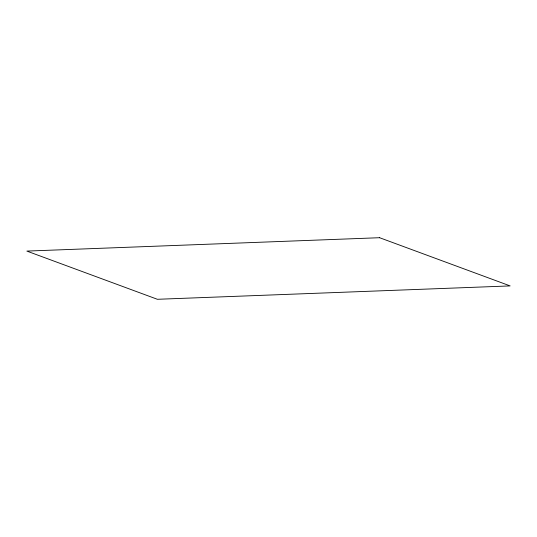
<?xml version="1.0" encoding="UTF-8"?>
<svg xmlns="http://www.w3.org/2000/svg" width="537" height="537" viewBox="0 0 537 537"><rect width="100%" height="100%" fill="white"/><g stroke="black" fill="none" stroke-linecap="round" stroke-linejoin="round"><path stroke-width="0.81" d="M379.599 237.71L26.85 251.088L157.401 299.29L510.15 285.912L379.599 237.71"/></g></svg>
